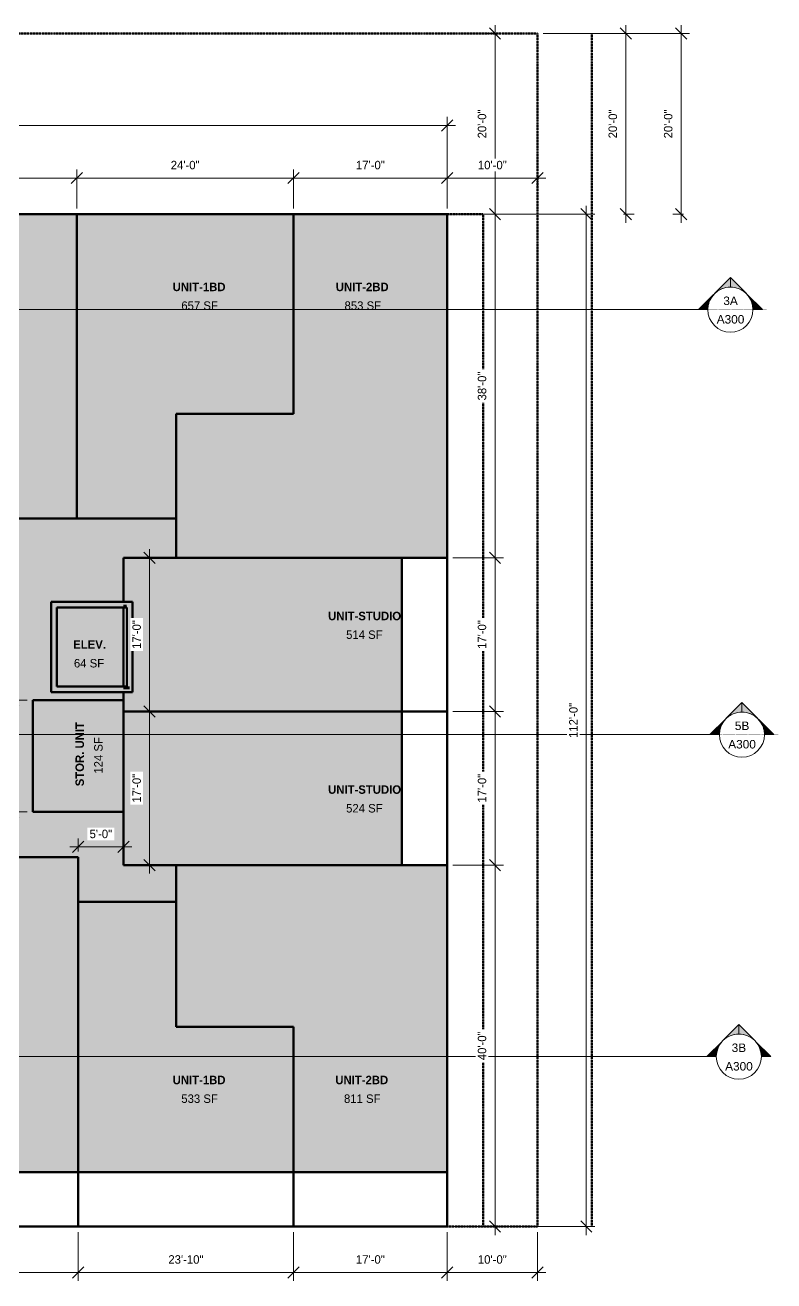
# Model space of a CAD drawing. Header units: inches. Extents: x 8547 to 10795, y 14407 to 16287.
# Drawn here: x 9800 to 10795, y 14536 to 16203 of the extents above; entities that cross this region are included whole.
import ezdxf

# ---------------------------------------------------------------- set-up
doc = ezdxf.new("R2010")
doc.units = ezdxf.units.IN
doc.header["$MEASUREMENT"] = 0
doc.linetypes.add('Double Dash 3_8_', pattern=[1, 0.375, -0.125, 0.125, -0.125, 0.125, -0.125])
for name, color, linetype, lineweight in [('A-ANNO-DIMS-1', 211, 'Continuous', 20), ('A-AREA-1', 7, 'Continuous', 140), ('A-AREA-IDEN', 2, 'Continuous', 9), ('A-AREA-PATT-1', 10, 'Continuous', 9), ('A-AREA-PATT-2', 254, 'Continuous', 9), ('A-WALL', 113, 'Continuous', 13), ('A-WALL-1', 113, 'Continuous', 50), ('C-PROP-LINE-1', 91, 'Double Dash 3_8_', 140), ('G-ANNO-SYMB', 111, 'Continuous', 9)]:
    doc.layers.add(name, color=color, linetype=linetype, lineweight=lineweight)
doc.styles.add('Arial', font='arial.ttf', dxfattribs={"height": 11.25})
doc.styles.add('Arial_1', font='arial.ttf', dxfattribs={"width": 0.25, "height": 3.75})
doc.styles.add('Century Gothic', font='ufonts.com_century-gothic.ttf', dxfattribs={"height": 11.25})
doc.styles.add('Century Gothic_B', font='GOTHICB.TTF', dxfattribs={"height": 11.25})
doc.dimstyles.new('OD__1__Tol__', dxfattribs={"dimscale": 12, "dimtxt": 11.746893, "dimasz": 1.25, "dimexe": 0.9375, "dimexo": 0.625, "dimgap": 0.9375, "dimtad": 1, "dimdec": 0, "dimzin": 3, "dimdsep": 46, "dimlunit": 4, "dimtxsty": 'Century Gothic', "dimblk1": 'OBLIQUE', "dimblk2": 'OBLIQUE', "dimsah": 1, "dimcen": 0.09, "dimdle": 0.9375, "dimazin": 0, "dimtfac": 1, "dimtdec": 4, "dimtix": 1, "dimtmove": 0, "dimatfit": 3, "dimfxl": 1, "dimtvp": 1, "dimtfill": 1, "dimfrac": 2, "dimtolj": 1, "dimtzin": 0, "dimlwd": 20, "dimlwe": 20, "dimarcsym": 2})

# ---------------------------------------------------------------- blocks, each defined once
blk = doc.blocks.new('Family - ___-627289-FLOOR PLAN - 3RD FLOOR')
at = {"layer": 'C-PROP-LINE-1'}
for p, q in [((8776.6, 14607.9), (8776.6, 16191.9)), ((8776.6, 16191.9), (10480.6, 16191.9)), ((10480.6, 16191.9), (10480.6, 14607.9)), ((10480.6, 14607.9), (8776.6, 14607.9))]:
    blk.add_line(p, q, dxfattribs=at)
blk = doc.blocks.new('Family - ___-627377-FLOOR PLAN - 3RD FLOOR')
at = {"layer": 'C-PROP-LINE-1'}
for p, q in [((8776.6, 14607.9), (8776.6, 16191.9)), ((8776.6, 16191.9), (10480.6, 16191.9)), ((10480.6, 16191.9), (10480.6, 14607.9)), ((10480.6, 14607.9), (8776.6, 14607.9))]:
    blk.add_line(p, q, dxfattribs=at)
blk = doc.blocks.new('Family - ___-940451-FLOOR PLAN - 3RD FLOOR')
at = {"layer": 'C-PROP-LINE-1'}
for p, q in [((8848.6, 14607.9), (8848.6, 15951.9)), ((8848.6, 15951.9), (10408.6, 15951.9)), ((10408.6, 15951.9), (10408.6, 14607.9)), ((10408.6, 14607.9), (8848.6, 14607.9))]:
    blk.add_line(p, q, dxfattribs=at)
blk = doc.blocks.new('Family - ___-940702-FLOOR PLAN - 3RD FLOOR')
at = {"layer": 'C-PROP-LINE-1'}
blk.add_line((10552.6, 16191.9), (10552.6, 14607.9), dxfattribs=at)
blk = doc.blocks.new('Section - Section Head - Filled-22785-FLOOR PLAN - 3RD FLOOR')
at = {"layer": 'G-ANNO-SYMB'}
h = blk.add_hatch(color=256, dxfattribs=at)
edge = h.paths.add_edge_path(flags=0)
edge.add_line((-0.427, 0.177), (-0.25, 0.354))
edge.add_line((-0.25, 0.354), (-0.25, 0.25))
edge.add_arc((-0.25, 0), 0.25, 90, 135)
h = blk.add_hatch(color=256, dxfattribs=at)
edge = h.paths.add_edge_path(flags=0)
edge.add_arc((-0.25, 0), 0.25, 45, 90)
edge.add_line((-0.25, 0.25), (-0.25, 0.354))
edge.add_line((-0.25, 0.354), (-0.073, 0.177))
h = blk.add_hatch(color=256, dxfattribs=at)
edge = h.paths.add_edge_path(flags=0)
edge.add_arc((-0.25, 0), 0.25, 137.9216, 180)
edge.add_line((-0.5, 0), (-0.604, 0))
edge.add_line((-0.604, 0), (-0.436, 0.168))
h = blk.add_hatch(color=256, dxfattribs=at)
edge = h.paths.add_edge_path(flags=0)
edge.add_line((-0.064, 0.168), (0.104, 0))
edge.add_line((0.104, 0), (0, 0))
edge.add_arc((-0.25, 0), 0.25, 0, 42.0784)
for p, q in [((-0.25, 0.354), (-0.427, 0.177)), ((-0.25, 0.25), (-0.25, 0.354)), ((-0.073, 0.177), (-0.25, 0.354)), ((-0.25, 0.354), (-0.25, 0.25)), ((-0.436, 0.168), (-0.604, 0)), ((0.104, 0), (-0.064, 0.168)), ((-0.604, 0), (-0.5, 0)), ((0, 0), (0.104, 0))]:
    blk.add_line(p, q, dxfattribs=at)
for start, end in [(360, 180), (137.9216, 180), (90, 135), (45, 90), (0, 42.0784), (180, 360)]:
    blk.add_arc((-0.25, 0), 0.25, start, end, dxfattribs=at)
blk = doc.blocks.new('_Oblique')
at = {"color": 0, "linetype": 'ByBlock', "lineweight": -2}
blk.add_line((-0.5, -0.5), (0.5, 0.5), dxfattribs=at)
blk = doc.blocks.new('DIMBLOCK43-FLOOR PLAN - 3RD FLOOR')
at = {"layer": 'A-ANNO-DIMS-1', "color": 0, "lineweight": 20, "transparency": 16777216}
for p, q in [((10488.1, 16191.9), (10682.7, 16191.9)), ((10671.4, 16203.1), (10671.4, 15940.6)), ((10674.5, 15951.9), (10660.2, 15951.9))]:
    blk.add_line(p, q, dxfattribs=at)
at = {"layer": 'Defpoints', "color": 0, "transparency": 16777216}
for p in [(10480.6, 16191.9), (10671.4, 15951.9), (10682, 15951.9)]:
    blk.add_point(p, dxfattribs=at)
at = {"layer": 'A-ANNO-DIMS-1', "color": 0, "lineweight": 20, "transparency": 16777216, "xscale": 15, "yscale": 15, "zscale": 15}
for p, rotation in [((10671.4, 16191.9), 90), ((10671.4, 15951.9), 270)]:
    blk.add_blockref('_Oblique', p, dxfattribs=dict(at, rotation=rotation))
at = {"layer": 'A-ANNO-DIMS-1', "color": 0, "transparency": 16777216, "insert": (10654.3, 16071.9), "char_height": 11.25, "attachment_point": 5, "rotation": 90, "style": 'Century Gothic', "bg_fill": 3, "box_fill_scale": 1.25, "bg_fill_color": 256, "bg_fill_true_color": 13158600, "bg_fill_transparency": 0}
blk.add_mtext('\\A1;20\'-0"', dxfattribs=at)
blk = doc.blocks.new('DIMBLOCK44-FLOOR PLAN - 3RD FLOOR')
at = {"layer": 'A-ANNO-DIMS-1', "color": 0, "lineweight": 20, "transparency": 16777216}
for p, q in [((10488.1, 16191.9), (10609.1, 16191.9)), ((10597.9, 15940.6), (10597.9, 16203.1)), ((10594.8, 15951.9), (10609.1, 15951.9))]:
    blk.add_line(p, q, dxfattribs=at)
at = {"layer": 'Defpoints', "color": 0, "transparency": 16777216}
for p in [(10480.6, 16191.9), (10597.9, 16191.9), (10587.3, 15951.9)]:
    blk.add_point(p, dxfattribs=at)
at = {"layer": 'A-ANNO-DIMS-1', "color": 0, "lineweight": 20, "transparency": 16777216, "xscale": 15, "yscale": 15, "zscale": 15}
for p, rotation in [((10597.9, 16191.9), 90), ((10597.9, 15951.9), 270)]:
    blk.add_blockref('_Oblique', p, dxfattribs=dict(at, rotation=rotation))
at = {"layer": 'A-ANNO-DIMS-1', "color": 0, "transparency": 16777216, "insert": (10580.7, 16071.9), "char_height": 11.25, "attachment_point": 5, "rotation": 90, "style": 'Century Gothic', "bg_fill": 3, "box_fill_scale": 1.25, "bg_fill_color": 256, "bg_fill_true_color": 13158600, "bg_fill_transparency": 0}
blk.add_mtext('\\A1;20\'-0"', dxfattribs=at)
blk = doc.blocks.new('DIMBLOCK49-FLOOR PLAN - 3RD FLOOR')
at = {"layer": 'A-ANNO-DIMS-1', "color": 0, "lineweight": 20, "transparency": 16777216}
for p, q in [((9628.6, 14600.4), (9628.6, 14535.7)), ((9870.6, 14600.4), (9870.6, 14535.7)), ((9617.4, 14547), (9881.9, 14547))]:
    blk.add_line(p, q, dxfattribs=at)
at = {"layer": 'Defpoints', "color": 0, "transparency": 16777216}
for p in [(9628.6, 14607.9), (9870.6, 14607.9), (9870.6, 14547)]:
    blk.add_point(p, dxfattribs=at)
at = {"layer": 'A-ANNO-DIMS-1', "color": 0, "lineweight": 20, "transparency": 16777216, "xscale": 15, "yscale": 15, "zscale": 15, "rotation": 180}
blk.add_blockref('_Oblique', (9628.6, 14547), dxfattribs=at)
at = {"layer": 'A-ANNO-DIMS-1', "color": 0, "lineweight": 20, "transparency": 16777216, "xscale": 15, "yscale": 15, "zscale": 15}
blk.add_blockref('_Oblique', (9870.6, 14547), dxfattribs=at)
at = {"layer": 'A-ANNO-DIMS-1', "color": 0, "transparency": 16777216, "insert": (9749.6, 14564.1), "char_height": 11.25, "attachment_point": 5, "style": 'Century Gothic', "bg_fill": 3, "box_fill_scale": 1.25, "bg_fill_color": 256, "bg_fill_true_color": 13158600, "bg_fill_transparency": 0}
blk.add_mtext('\\A1;20\'-2"', dxfattribs=at)
blk = doc.blocks.new('DIMBLOCK50-FLOOR PLAN - 3RD FLOOR')
at = {"layer": 'A-ANNO-DIMS-1', "color": 0, "lineweight": 20, "transparency": 16777216}
for p, q in [((9870.6, 14600.4), (9870.6, 14535.7)), ((10156.6, 14600.4), (10156.6, 14535.7)), ((9859.4, 14547), (10167.9, 14547))]:
    blk.add_line(p, q, dxfattribs=at)
at = {"layer": 'Defpoints', "color": 0, "transparency": 16777216}
for p in [(9870.6, 14607.9), (10156.6, 14607.9), (10156.6, 14547)]:
    blk.add_point(p, dxfattribs=at)
at = {"layer": 'A-ANNO-DIMS-1', "color": 0, "lineweight": 20, "transparency": 16777216, "xscale": 15, "yscale": 15, "zscale": 15, "rotation": 180}
blk.add_blockref('_Oblique', (9870.6, 14547), dxfattribs=at)
at = {"layer": 'A-ANNO-DIMS-1', "color": 0, "lineweight": 20, "transparency": 16777216, "xscale": 15, "yscale": 15, "zscale": 15}
blk.add_blockref('_Oblique', (10156.6, 14547), dxfattribs=at)
at = {"layer": 'A-ANNO-DIMS-1', "color": 0, "transparency": 16777216, "insert": (10013.6, 14564.1), "char_height": 11.25, "attachment_point": 5, "style": 'Century Gothic', "bg_fill": 3, "box_fill_scale": 1.25, "bg_fill_color": 256, "bg_fill_true_color": 13158600, "bg_fill_transparency": 0}
blk.add_mtext('\\A1;23\'-10"', dxfattribs=at)
blk = doc.blocks.new('DIMBLOCK51-FLOOR PLAN - 3RD FLOOR')
at = {"layer": 'A-ANNO-DIMS-1', "color": 0, "lineweight": 20, "transparency": 16777216}
for p, q in [((10156.6, 14600.4), (10156.6, 14535.7)), ((10360.6, 14600.4), (10360.6, 14535.7)), ((10145.4, 14547), (10371.9, 14547))]:
    blk.add_line(p, q, dxfattribs=at)
at = {"layer": 'Defpoints', "color": 0, "transparency": 16777216}
for p in [(10156.6, 14607.9), (10360.6, 14607.9), (10360.6, 14547)]:
    blk.add_point(p, dxfattribs=at)
at = {"layer": 'A-ANNO-DIMS-1', "color": 0, "lineweight": 20, "transparency": 16777216, "xscale": 15, "yscale": 15, "zscale": 15, "rotation": 180}
blk.add_blockref('_Oblique', (10156.6, 14547), dxfattribs=at)
at = {"layer": 'A-ANNO-DIMS-1', "color": 0, "lineweight": 20, "transparency": 16777216, "xscale": 15, "yscale": 15, "zscale": 15}
blk.add_blockref('_Oblique', (10360.6, 14547), dxfattribs=at)
at = {"layer": 'A-ANNO-DIMS-1', "color": 0, "transparency": 16777216, "insert": (10258.6, 14564.1), "char_height": 11.25, "attachment_point": 5, "style": 'Century Gothic', "bg_fill": 3, "box_fill_scale": 1.25, "bg_fill_color": 256, "bg_fill_true_color": 13158600, "bg_fill_transparency": 0}
blk.add_mtext('\\A1;17\'-0"', dxfattribs=at)
blk = doc.blocks.new('DIMBLOCK52-FLOOR PLAN - 3RD FLOOR')
at = {"layer": 'A-ANNO-DIMS-1', "color": 0, "lineweight": 20, "transparency": 16777216}
for p, q in [((10360.6, 14600.4), (10360.6, 14535.7)), ((10480.6, 14600.4), (10480.6, 14535.7)), ((10349.4, 14547), (10491.9, 14547))]:
    blk.add_line(p, q, dxfattribs=at)
at = {"layer": 'Defpoints', "color": 0, "transparency": 16777216}
for p in [(10360.6, 14607.9), (10480.6, 14607.9), (10480.6, 14547)]:
    blk.add_point(p, dxfattribs=at)
at = {"layer": 'A-ANNO-DIMS-1', "color": 0, "lineweight": 20, "transparency": 16777216, "xscale": 15, "yscale": 15, "zscale": 15, "rotation": 180}
blk.add_blockref('_Oblique', (10360.6, 14547), dxfattribs=at)
at = {"layer": 'A-ANNO-DIMS-1', "color": 0, "lineweight": 20, "transparency": 16777216, "xscale": 15, "yscale": 15, "zscale": 15}
blk.add_blockref('_Oblique', (10480.6, 14547), dxfattribs=at)
at = {"layer": 'A-ANNO-DIMS-1', "color": 0, "transparency": 16777216, "insert": (10420.6, 14564.1), "char_height": 11.25, "attachment_point": 5, "style": 'Century Gothic', "bg_fill": 3, "box_fill_scale": 1.25, "bg_fill_color": 256, "bg_fill_true_color": 13158600, "bg_fill_transparency": 0}
blk.add_mtext('\\A1;10\'-0"', dxfattribs=at)
blk = doc.blocks.new('DIMBLOCK58-FLOOR PLAN - 3RD FLOOR')
at = {"layer": 'A-ANNO-DIMS-1', "color": 0, "lineweight": 20, "transparency": 16777216}
for p, q in [((10427.3, 16191.9), (10412.9, 16191.9)), ((10424.2, 16203.1), (10424.2, 15940.6)), ((10368.1, 15951.9), (10435.4, 15951.9))]:
    blk.add_line(p, q, dxfattribs=at)
at = {"layer": 'Defpoints', "color": 0, "transparency": 16777216}
for p in [(10434.8, 16191.9), (10360.6, 15951.9), (10424.2, 15951.9)]:
    blk.add_point(p, dxfattribs=at)
at = {"layer": 'A-ANNO-DIMS-1', "color": 0, "lineweight": 20, "transparency": 16777216, "xscale": 15, "yscale": 15, "zscale": 15}
for p, rotation in [((10424.2, 16191.9), 90), ((10424.2, 15951.9), 270)]:
    blk.add_blockref('_Oblique', p, dxfattribs=dict(at, rotation=rotation))
at = {"layer": 'A-ANNO-DIMS-1', "color": 0, "transparency": 16777216, "insert": (10407, 16071.9), "char_height": 11.25, "attachment_point": 5, "rotation": 90, "style": 'Century Gothic', "bg_fill": 3, "box_fill_scale": 1.25, "bg_fill_color": 256, "bg_fill_true_color": 13158600, "bg_fill_transparency": 0}
blk.add_mtext('\\A1;20\'-0"', dxfattribs=at)
blk = doc.blocks.new('DIMBLOCK59-FLOOR PLAN - 3RD FLOOR')
at = {"layer": 'A-ANNO-DIMS-1', "color": 0, "lineweight": 20, "transparency": 16777216}
for p, q in [((10424.2, 15963.1), (10424.2, 15484.6)), ((10368.1, 15951.9), (10435.4, 15951.9)), ((10368.1, 15495.9), (10435.4, 15495.9))]:
    blk.add_line(p, q, dxfattribs=at)
at = {"layer": 'Defpoints', "color": 0, "transparency": 16777216}
for p in [(10360.6, 15951.9), (10360.6, 15495.9), (10424.2, 15495.9)]:
    blk.add_point(p, dxfattribs=at)
at = {"layer": 'A-ANNO-DIMS-1', "color": 0, "lineweight": 20, "transparency": 16777216, "xscale": 15, "yscale": 15, "zscale": 15}
for p, rotation in [((10424.2, 15951.9), 90), ((10424.2, 15495.9), 270)]:
    blk.add_blockref('_Oblique', p, dxfattribs=dict(at, rotation=rotation))
at = {"layer": 'A-ANNO-DIMS-1', "color": 0, "transparency": 16777216, "insert": (10407, 15723.9), "char_height": 11.25, "attachment_point": 5, "rotation": 90, "style": 'Century Gothic', "bg_fill": 3, "box_fill_scale": 1.25, "bg_fill_color": 256, "bg_fill_true_color": 13158600, "bg_fill_transparency": 0}
blk.add_mtext('\\A1;38\'-0"', dxfattribs=at)
blk = doc.blocks.new('DIMBLOCK60-FLOOR PLAN - 3RD FLOOR')
at = {"layer": 'A-ANNO-DIMS-1', "color": 0, "lineweight": 20, "transparency": 16777216}
for p, q in [((10424.2, 15507.1), (10424.2, 15280.6)), ((10368.1, 15495.9), (10435.4, 15495.9)), ((10368.1, 15291.9), (10435.4, 15291.9))]:
    blk.add_line(p, q, dxfattribs=at)
at = {"layer": 'Defpoints', "color": 0, "transparency": 16777216}
for p in [(10360.6, 15495.9), (10360.6, 15291.9), (10424.2, 15291.9)]:
    blk.add_point(p, dxfattribs=at)
at = {"layer": 'A-ANNO-DIMS-1', "color": 0, "lineweight": 20, "transparency": 16777216, "xscale": 15, "yscale": 15, "zscale": 15}
for p, rotation in [((10424.2, 15495.9), 90), ((10424.2, 15291.9), 270)]:
    blk.add_blockref('_Oblique', p, dxfattribs=dict(at, rotation=rotation))
at = {"layer": 'A-ANNO-DIMS-1', "color": 0, "transparency": 16777216, "insert": (10407, 15393.9), "char_height": 11.25, "attachment_point": 5, "rotation": 90, "style": 'Century Gothic', "bg_fill": 3, "box_fill_scale": 1.25, "bg_fill_color": 256, "bg_fill_true_color": 13158600, "bg_fill_transparency": 0}
blk.add_mtext('\\A1;17\'-0"', dxfattribs=at)
blk = doc.blocks.new('DIMBLOCK61-FLOOR PLAN - 3RD FLOOR')
at = {"layer": 'A-ANNO-DIMS-1', "color": 0, "lineweight": 20, "transparency": 16777216}
for p, q in [((10368.1, 15291.9), (10435.4, 15291.9)), ((10424.2, 15303.1), (10424.2, 15076.6)), ((10368.1, 15087.9), (10435.4, 15087.9))]:
    blk.add_line(p, q, dxfattribs=at)
at = {"layer": 'Defpoints', "color": 0, "transparency": 16777216}
for p in [(10360.6, 15291.9), (10360.6, 15087.9), (10424.2, 15087.9)]:
    blk.add_point(p, dxfattribs=at)
at = {"layer": 'A-ANNO-DIMS-1', "color": 0, "lineweight": 20, "transparency": 16777216, "xscale": 15, "yscale": 15, "zscale": 15}
for p, rotation in [((10424.2, 15291.9), 90), ((10424.2, 15087.9), 270)]:
    blk.add_blockref('_Oblique', p, dxfattribs=dict(at, rotation=rotation))
at = {"layer": 'A-ANNO-DIMS-1', "color": 0, "transparency": 16777216, "insert": (10407, 15189.9), "char_height": 11.25, "attachment_point": 5, "rotation": 90, "style": 'Century Gothic', "bg_fill": 3, "box_fill_scale": 1.25, "bg_fill_color": 256, "bg_fill_true_color": 13158600, "bg_fill_transparency": 0}
blk.add_mtext('\\A1;17\'-0"', dxfattribs=at)
blk = doc.blocks.new('DIMBLOCK62-FLOOR PLAN - 3RD FLOOR')
at = {"layer": 'A-ANNO-DIMS-1', "color": 0, "lineweight": 20, "transparency": 16777216}
for p, q in [((10424.2, 15099.1), (10424.2, 14596.6)), ((10368.1, 15087.9), (10435.4, 15087.9)), ((10427.3, 14607.9), (10412.9, 14607.9))]:
    blk.add_line(p, q, dxfattribs=at)
at = {"layer": 'Defpoints', "color": 0, "transparency": 16777216}
for p in [(10360.6, 15087.9), (10424.2, 14607.9), (10434.8, 14607.9)]:
    blk.add_point(p, dxfattribs=at)
at = {"layer": 'A-ANNO-DIMS-1', "color": 0, "lineweight": 20, "transparency": 16777216, "xscale": 15, "yscale": 15, "zscale": 15}
for p, rotation in [((10424.2, 15087.9), 90), ((10424.2, 14607.9), 270)]:
    blk.add_blockref('_Oblique', p, dxfattribs=dict(at, rotation=rotation))
at = {"layer": 'A-ANNO-DIMS-1', "color": 0, "transparency": 16777216, "insert": (10407, 14847.9), "char_height": 11.25, "attachment_point": 5, "rotation": 90, "style": 'Century Gothic', "bg_fill": 3, "box_fill_scale": 1.25, "bg_fill_color": 256, "bg_fill_true_color": 13158600, "bg_fill_transparency": 0}
blk.add_mtext('\\A1;40\'-0"', dxfattribs=at)
blk = doc.blocks.new('DIMBLOCK64-FLOOR PLAN - 3RD FLOOR')
at = {"layer": 'A-ANNO-DIMS-1', "color": 0, "lineweight": 20, "transparency": 16777216}
for p, q in [((9802.9, 15306.9), (9772.9, 15306.9)), ((9784.1, 15147.2), (9784.1, 15318.1)), ((9802.9, 15158.5), (9772.9, 15158.5))]:
    blk.add_line(p, q, dxfattribs=at)
at = {"layer": 'Defpoints', "color": 0, "transparency": 16777216}
for p in [(9784.1, 15306.9), (9810.4, 15306.9), (9810.4, 15158.5)]:
    blk.add_point(p, dxfattribs=at)
at = {"layer": 'A-ANNO-DIMS-1', "color": 0, "lineweight": 20, "transparency": 16777216, "xscale": 15, "yscale": 15, "zscale": 15}
for p, rotation in [((9784.1, 15306.9), 90), ((9784.1, 15158.5), 270)]:
    blk.add_blockref('_Oblique', p, dxfattribs=dict(at, rotation=rotation))
at = {"layer": 'A-ANNO-DIMS-1', "color": 0, "transparency": 16777216, "insert": (9767.1, 15232.7), "char_height": 11.25, "attachment_point": 5, "rotation": 90, "style": 'Century Gothic', "bg_fill": 3, "box_fill_scale": 1.25, "bg_fill_color": 256, "bg_fill_true_color": 13158600, "bg_fill_transparency": 0}
blk.add_mtext('\\A1;12\'-4"', dxfattribs=at)
blk = doc.blocks.new('DIMBLOCK65-FLOOR PLAN - 3RD FLOOR')
at = {"layer": 'A-ANNO-DIMS-1', "color": 0, "lineweight": 20, "transparency": 16777216}
for p, q in [((9962.3, 15291.9), (9976.6, 15291.9)), ((9965.4, 15076.6), (9965.4, 15303.1)), ((9962.3, 15087.9), (9976.6, 15087.9))]:
    blk.add_line(p, q, dxfattribs=at)
at = {"layer": 'Defpoints', "color": 0, "transparency": 16777216}
for p in [(9954.8, 15291.9), (9965.4, 15291.9), (9954.8, 15087.9)]:
    blk.add_point(p, dxfattribs=at)
at = {"layer": 'A-ANNO-DIMS-1', "color": 0, "lineweight": 20, "transparency": 16777216, "xscale": 15, "yscale": 15, "zscale": 15}
for p, rotation in [((9965.4, 15291.9), 90), ((9965.4, 15087.9), 270)]:
    blk.add_blockref('_Oblique', p, dxfattribs=dict(at, rotation=rotation))
at = {"layer": 'A-ANNO-DIMS-1', "color": 0, "transparency": 16777216, "insert": (9948.2, 15189.9), "char_height": 11.25, "attachment_point": 5, "rotation": 90, "style": 'Century Gothic', "bg_fill": 3, "box_fill_scale": 1.25, "bg_fill_color": 256, "bg_fill_true_color": 13158600, "bg_fill_transparency": 0}
blk.add_mtext('\\A1;17\'-0"', dxfattribs=at)
blk = doc.blocks.new('DIMBLOCK66-FLOOR PLAN - 3RD FLOOR')
at = {"layer": 'A-ANNO-DIMS-1', "color": 0, "lineweight": 20, "transparency": 16777216}
for p, q in [((9965.4, 15280.6), (9965.4, 15507.1)), ((9962.3, 15495.9), (9976.6, 15495.9)), ((9962.3, 15291.9), (9976.6, 15291.9))]:
    blk.add_line(p, q, dxfattribs=at)
at = {"layer": 'Defpoints', "color": 0, "transparency": 16777216}
for p in [(9954.8, 15495.9), (9965.4, 15495.9), (9954.8, 15291.9)]:
    blk.add_point(p, dxfattribs=at)
at = {"layer": 'A-ANNO-DIMS-1', "color": 0, "lineweight": 20, "transparency": 16777216, "xscale": 15, "yscale": 15, "zscale": 15}
for p, rotation in [((9965.4, 15495.9), 90), ((9965.4, 15291.9), 270)]:
    blk.add_blockref('_Oblique', p, dxfattribs=dict(at, rotation=rotation))
at = {"layer": 'A-ANNO-DIMS-1', "color": 0, "transparency": 16777216, "insert": (9948.2, 15393.9), "char_height": 11.25, "attachment_point": 5, "rotation": 90, "style": 'Century Gothic', "bg_fill": 3, "box_fill_scale": 1.25, "bg_fill_color": 256, "bg_fill_true_color": 13158600, "bg_fill_transparency": 0}
blk.add_mtext('\\A1;17\'-0"', dxfattribs=at)
blk = doc.blocks.new('DIMBLOCK70-FLOOR PLAN - 3RD FLOOR')
at = {"layer": 'A-ANNO-DIMS-1', "color": 0, "lineweight": 20, "transparency": 16777216}
for p, q in [((9388.6, 15959.4), (9388.6, 16011.3)), ((9868.6, 15959.4), (9868.6, 16011.3)), ((9377.4, 16000.1), (9879.9, 16000.1))]:
    blk.add_line(p, q, dxfattribs=at)
at = {"layer": 'Defpoints', "color": 0, "transparency": 16777216}
for p in [(9868.6, 16000.1), (9388.6, 15951.9), (9868.6, 15951.9)]:
    blk.add_point(p, dxfattribs=at)
at = {"layer": 'A-ANNO-DIMS-1', "color": 0, "lineweight": 20, "transparency": 16777216, "xscale": 15, "yscale": 15, "zscale": 15, "rotation": 180}
blk.add_blockref('_Oblique', (9388.6, 16000.1), dxfattribs=at)
at = {"layer": 'A-ANNO-DIMS-1', "color": 0, "lineweight": 20, "transparency": 16777216, "xscale": 15, "yscale": 15, "zscale": 15}
blk.add_blockref('_Oblique', (9868.6, 16000.1), dxfattribs=at)
at = {"layer": 'A-ANNO-DIMS-1', "color": 0, "transparency": 16777216, "insert": (9628.6, 16017.2), "char_height": 11.25, "attachment_point": 5, "style": 'Century Gothic', "bg_fill": 3, "box_fill_scale": 1.25, "bg_fill_color": 256, "bg_fill_true_color": 13158600, "bg_fill_transparency": 0}
blk.add_mtext('\\A1;40\'-0"', dxfattribs=at)
blk = doc.blocks.new('DIMBLOCK71-FLOOR PLAN - 3RD FLOOR')
at = {"layer": 'A-ANNO-DIMS-1', "color": 0, "lineweight": 20, "transparency": 16777216}
for p, q in [((9868.6, 15959.4), (9868.6, 16011.3)), ((10156.6, 15959.4), (10156.6, 16011.3)), ((9857.4, 16000.1), (10167.9, 16000.1))]:
    blk.add_line(p, q, dxfattribs=at)
at = {"layer": 'Defpoints', "color": 0, "transparency": 16777216}
for p in [(10156.6, 16000.1), (9868.6, 15951.9), (10156.6, 15951.9)]:
    blk.add_point(p, dxfattribs=at)
at = {"layer": 'A-ANNO-DIMS-1', "color": 0, "lineweight": 20, "transparency": 16777216, "xscale": 15, "yscale": 15, "zscale": 15, "rotation": 180}
blk.add_blockref('_Oblique', (9868.6, 16000.1), dxfattribs=at)
at = {"layer": 'A-ANNO-DIMS-1', "color": 0, "lineweight": 20, "transparency": 16777216, "xscale": 15, "yscale": 15, "zscale": 15}
blk.add_blockref('_Oblique', (10156.6, 16000.1), dxfattribs=at)
at = {"layer": 'A-ANNO-DIMS-1', "color": 0, "transparency": 16777216, "insert": (10012.6, 16017.2), "char_height": 11.25, "attachment_point": 5, "style": 'Century Gothic', "bg_fill": 3, "box_fill_scale": 1.25, "bg_fill_color": 256, "bg_fill_true_color": 13158600, "bg_fill_transparency": 0}
blk.add_mtext('\\A1;24\'-0"', dxfattribs=at)
blk = doc.blocks.new('DIMBLOCK72-FLOOR PLAN - 3RD FLOOR')
at = {"layer": 'A-ANNO-DIMS-1', "color": 0, "lineweight": 20, "transparency": 16777216}
for p, q in [((10156.6, 15959.4), (10156.6, 16011.3)), ((10360.6, 15959.4), (10360.6, 16011.3)), ((10145.4, 16000.1), (10371.9, 16000.1))]:
    blk.add_line(p, q, dxfattribs=at)
at = {"layer": 'Defpoints', "color": 0, "transparency": 16777216}
for p in [(10360.6, 16000.1), (10156.6, 15951.9), (10360.6, 15951.9)]:
    blk.add_point(p, dxfattribs=at)
at = {"layer": 'A-ANNO-DIMS-1', "color": 0, "lineweight": 20, "transparency": 16777216, "xscale": 15, "yscale": 15, "zscale": 15, "rotation": 180}
blk.add_blockref('_Oblique', (10156.6, 16000.1), dxfattribs=at)
at = {"layer": 'A-ANNO-DIMS-1', "color": 0, "lineweight": 20, "transparency": 16777216, "xscale": 15, "yscale": 15, "zscale": 15}
blk.add_blockref('_Oblique', (10360.6, 16000.1), dxfattribs=at)
at = {"layer": 'A-ANNO-DIMS-1', "color": 0, "transparency": 16777216, "insert": (10258.6, 16017.2), "char_height": 11.25, "attachment_point": 5, "style": 'Century Gothic', "bg_fill": 3, "box_fill_scale": 1.25, "bg_fill_color": 256, "bg_fill_true_color": 13158600, "bg_fill_transparency": 0}
blk.add_mtext('\\A1;17\'-0"', dxfattribs=at)
blk = doc.blocks.new('DIMBLOCK73-FLOOR PLAN - 3RD FLOOR')
at = {"layer": 'A-ANNO-DIMS-1', "color": 0, "lineweight": 20, "transparency": 16777216}
for p, q in [((10360.6, 15959.4), (10360.6, 16011.3)), ((10349.4, 16000.1), (10491.9, 16000.1)), ((10480.6, 16003.2), (10480.6, 15988.8))]:
    blk.add_line(p, q, dxfattribs=at)
at = {"layer": 'Defpoints', "color": 0, "transparency": 16777216}
for p in [(10480.6, 16010.7), (10480.6, 16000.1), (10360.6, 15951.9)]:
    blk.add_point(p, dxfattribs=at)
at = {"layer": 'A-ANNO-DIMS-1', "color": 0, "lineweight": 20, "transparency": 16777216, "xscale": 15, "yscale": 15, "zscale": 15, "rotation": 180}
blk.add_blockref('_Oblique', (10360.6, 16000.1), dxfattribs=at)
at = {"layer": 'A-ANNO-DIMS-1', "color": 0, "lineweight": 20, "transparency": 16777216, "xscale": 15, "yscale": 15, "zscale": 15}
blk.add_blockref('_Oblique', (10480.6, 16000.1), dxfattribs=at)
at = {"layer": 'A-ANNO-DIMS-1', "color": 0, "transparency": 16777216, "insert": (10420.6, 16017.2), "char_height": 11.25, "attachment_point": 5, "style": 'Century Gothic', "bg_fill": 3, "box_fill_scale": 1.25, "bg_fill_color": 256, "bg_fill_true_color": 13158600, "bg_fill_transparency": 0}
blk.add_mtext('\\A1;10\'-0"', dxfattribs=at)
blk = doc.blocks.new('DIMBLOCK74-FLOOR PLAN - 3RD FLOOR')
at = {"layer": 'A-ANNO-DIMS-1', "color": 0, "lineweight": 20, "transparency": 16777216}
for p, q in [((8896.6, 15959.4), (8896.6, 16081.3)), ((10360.6, 15959.4), (10360.6, 16081.3)), ((8885.4, 16070), (10371.9, 16070))]:
    blk.add_line(p, q, dxfattribs=at)
at = {"layer": 'Defpoints', "color": 0, "transparency": 16777216}
for p in [(10360.6, 16070), (8896.6, 15951.9), (10360.6, 15951.9)]:
    blk.add_point(p, dxfattribs=at)
at = {"layer": 'A-ANNO-DIMS-1', "color": 0, "lineweight": 20, "transparency": 16777216, "xscale": 15, "yscale": 15, "zscale": 15, "rotation": 180}
blk.add_blockref('_Oblique', (8896.6, 16070), dxfattribs=at)
at = {"layer": 'A-ANNO-DIMS-1', "color": 0, "lineweight": 20, "transparency": 16777216, "xscale": 15, "yscale": 15, "zscale": 15}
blk.add_blockref('_Oblique', (10360.6, 16070), dxfattribs=at)
at = {"layer": 'A-ANNO-DIMS-1', "color": 0, "transparency": 16777216, "insert": (9628.6, 16087.2), "char_height": 11.25, "attachment_point": 5, "style": 'Century Gothic', "bg_fill": 3, "box_fill_scale": 1.25, "bg_fill_color": 256, "bg_fill_true_color": 13158600, "bg_fill_transparency": 0}
blk.add_mtext('\\A1;122\'-0"', dxfattribs=at)
blk = doc.blocks.new('DIMBLOCK75-FLOOR PLAN - 3RD FLOOR')
at = {"layer": 'A-ANNO-DIMS-1', "color": 0, "lineweight": 20, "transparency": 16777216}
for p, q in [((10545.5, 14596.6), (10545.5, 15963.1)), ((10368.1, 15951.9), (10556.8, 15951.9)), ((10368.1, 14607.9), (10556.8, 14607.9))]:
    blk.add_line(p, q, dxfattribs=at)
at = {"layer": 'Defpoints', "color": 0, "transparency": 16777216}
for p in [(10360.6, 15951.9), (10545.5, 15951.9), (10360.6, 14607.9)]:
    blk.add_point(p, dxfattribs=at)
at = {"layer": 'A-ANNO-DIMS-1', "color": 0, "lineweight": 20, "transparency": 16777216, "xscale": 15, "yscale": 15, "zscale": 15}
for p, rotation in [((10545.5, 15951.9), 90), ((10545.5, 14607.9), 270)]:
    blk.add_blockref('_Oblique', p, dxfattribs=dict(at, rotation=rotation))
at = {"layer": 'A-ANNO-DIMS-1', "color": 0, "transparency": 16777216, "insert": (10528.4, 15279.9), "char_height": 11.25, "attachment_point": 5, "rotation": 90, "style": 'Century Gothic', "bg_fill": 3, "box_fill_scale": 1.25, "bg_fill_color": 256, "bg_fill_true_color": 13158600, "bg_fill_transparency": 0}
blk.add_mtext('\\A1;112\'-0"', dxfattribs=at)
blk = doc.blocks.new('DIMBLOCK80-FLOOR PLAN - 3RD FLOOR')
at = {"layer": 'A-ANNO-DIMS-1', "color": 0, "lineweight": 20, "transparency": 16777216}
for p, q in [((9870.6, 15106), (9870.6, 15123.1)), ((9859.4, 15111.9), (9941.9, 15111.9)), ((9930.6, 15115), (9930.6, 15100.6))]:
    blk.add_line(p, q, dxfattribs=at)
at = {"layer": 'Defpoints', "color": 0, "transparency": 16777216}
for p in [(9930.6, 15122.5), (9930.6, 15111.9), (9870.6, 15098.5)]:
    blk.add_point(p, dxfattribs=at)
at = {"layer": 'A-ANNO-DIMS-1', "color": 0, "lineweight": 20, "transparency": 16777216, "xscale": 15, "yscale": 15, "zscale": 15, "rotation": 180}
blk.add_blockref('_Oblique', (9870.6, 15111.9), dxfattribs=at)
at = {"layer": 'A-ANNO-DIMS-1', "color": 0, "lineweight": 20, "transparency": 16777216, "xscale": 15, "yscale": 15, "zscale": 15}
blk.add_blockref('_Oblique', (9930.6, 15111.9), dxfattribs=at)
at = {"layer": 'A-ANNO-DIMS-1', "color": 0, "transparency": 16777216, "insert": (9900.6, 15129.1), "char_height": 11.25, "attachment_point": 5, "style": 'Century Gothic', "bg_fill": 3, "box_fill_scale": 1.25, "bg_fill_color": 256, "bg_fill_true_color": 13158600, "bg_fill_transparency": 0}
blk.add_mtext('\\A1;5\'-0"', dxfattribs=at)

msp = doc.modelspace()

# ---------------------------------------------------------------- hatches: boundary and pattern name
at = {"layer": 'A-AREA-PATT-1'}
for points in [[(9842.2, 15547.9), (9868.6, 15547.9), (9868.6, 15951.9), (9628.6, 15951.9), (9628.6, 15547.9), (9838.4, 15547.9)], [(9942.6, 15547.9), (10000.6, 15547.9), (10000.6, 15686.9), (10156.6, 15686.9), (10156.6, 15951.9), (9868.6, 15951.9), (9868.6, 15547.9), (9938.8, 15547.9)], [(10300.6, 15291.9), (10300.6, 15495.9), (9930.6, 15495.9), (9930.6, 15433.5), (9938.8, 15433.5), (9938.8, 15321.2), (9930.6, 15321.2), (9930.6, 15291.9), (10165.9, 15291.9)], [(9898.4, 15321.2), (9930.6, 15321.2), (9930.6, 15433.5), (9838.4, 15433.5), (9838.4, 15321.2), (9888.6, 15321.2)], [(9870.6, 15158.5), (9930.6, 15158.5), (9930.6, 15306.9), (9810.4, 15306.9), (9810.4, 15158.5), (9842.2, 15158.5)], [(9942.6, 15087.9), (10300.6, 15087.9), (10300.6, 15291.9), (9930.6, 15291.9), (9930.6, 15087.9), (9938.8, 15087.9)], [(9630.9, 14679.9), (9870.6, 14679.9), (9870.6, 15098.5), (9628.6, 15098.5), (9628.6, 14679.9)], [(9870.6, 14679.9), (10156.6, 14679.9), (10156.6, 14872.9), (10000.6, 14872.9), (10000.6, 15038.9), (9870.6, 15038.9), (9870.6, 14864.1)]]:
    msp.add_hatch(color=256, dxfattribs=at).paths.add_polyline_path(points, flags=0)
at = {"layer": 'A-AREA-PATT-2'}
for points in [[(10000.6, 15495.9), (10360.6, 15495.9), (10360.6, 15951.9), (10156.6, 15951.9), (10156.6, 15686.9), (10000.6, 15686.9), (10000.6, 15547.9)], [(9942.6, 15038.9), (10000.6, 15038.9), (10000.6, 15087.9), (9930.6, 15087.9), (9930.6, 15158.5), (9810.4, 15158.5), (9810.4, 15306.9), (9930.6, 15306.9), (9930.6, 15321.2), (9838.4, 15321.2), (9838.4, 15433.5), (9930.6, 15433.5), (9930.6, 15495.9), (10000.6, 15495.9), (10000.6, 15547.9), (9256.6, 15547.9), (9256.6, 15495.9), (9326.6, 15495.9), (9326.6, 15469.5), (9728.6, 15469.5), (9728.6, 15158.5), (9326.6, 15158.5), (9326.6, 15087.9), (9256.6, 15087.9), (9256.6, 15038.9), (9386.6, 15038.9), (9386.6, 15098.5), (9870.6, 15098.5), (9870.6, 15038.9), (9938.8, 15038.9)], [(10360.6, 14679.9), (10360.6, 15087.9), (10000.6, 15087.9), (10000.6, 14872.9), (10156.6, 14872.9), (10156.6, 14679.9), (10300.6, 14679.9)]]:
    msp.add_hatch(color=256, dxfattribs=at).paths.add_polyline_path(points, flags=0)
at = {"layer": 'A-WALL'}
for points in [[(9935, 15429.7), (9935, 15433.5), (9930.6, 15433.5), (9930.6, 15429.7)], [(9938.8, 15325), (9938.8, 15433.5), (9935, 15433.5), (9935, 15325)], [(9930.6, 15321.2), (9938.8, 15321.2), (9938.8, 15325), (9930.6, 15325), (9930.6, 15321.8)]]:
    msp.add_hatch(color=256, dxfattribs=at).paths.add_polyline_path(points, flags=0)

# ---------------------------------------------------------------- linework, layer by layer
at = {"layer": 'A-AREA-1'}
for p, q in [((8896.6, 15951.9), (10360.6, 15951.9)), ((9868.6, 15547.9), (9868.6, 15951.9)), ((10156.6, 15686.9), (10156.6, 15951.9)), ((10360.6, 14607.9), (10360.6, 15951.9)), ((10156.6, 15686.9), (10000.6, 15686.9)), ((10000.6, 15686.9), (10000.6, 15495.9)), ((9256.6, 15547.9), (10000.6, 15547.9)), ((9930.6, 15495.9), (9930.6, 15437.4)), ((10360.6, 15495.9), (9930.6, 15495.9)), ((10300.6, 15495.9), (10300.6, 15087.9)), ((9930.6, 15429.7), (9930.6, 15325)), ((9810.4, 15306.9), (9810.4, 15158.5)), ((9810.4, 15306.9), (9930.6, 15306.9)), ((9930.6, 15317.4), (9930.6, 15087.9)), ((9930.6, 15291.9), (10360.6, 15291.9)), ((9810.4, 15158.5), (9930.6, 15158.5)), ((9386.6, 15098.5), (9870.6, 15098.5)), ((9870.6, 15098.5), (9870.6, 14607.9)), ((10360.6, 15087.9), (9930.6, 15087.9)), ((10000.6, 14872.9), (10000.6, 15087.9)), ((9870.6, 15038.9), (10000.6, 15038.9)), ((10156.6, 14872.9), (10000.6, 14872.9)), ((10156.6, 14872.9), (10156.6, 14607.9)), ((8896.6, 14679.9), (10360.6, 14679.9)), ((8896.6, 14607.9), (10360.6, 14607.9))]:
    msp.add_line(p, q, dxfattribs=at)
at = {"layer": 'A-WALL-1'}
for p, q in [((9942.6, 15437.4), (9834.6, 15437.4)), ((9834.6, 15437.4), (9834.6, 15317.4)), ((9842.2, 15429.7), (9935, 15429.7)), ((9842.2, 15325), (9842.2, 15429.7)), ((9935, 15429.7), (9935, 15325)), ((9942.6, 15317.4), (9942.6, 15437.4)), ((9935, 15325), (9842.2, 15325)), ((9834.6, 15317.4), (9942.6, 15317.4))]:
    msp.add_line(p, q, dxfattribs=at)
at = {"layer": 'G-ANNO-SYMB'}
for p, q in [((8619.4, 15825.3), (10706.9, 15825.3)), ((8634.7, 15261), (10722.2, 15261)), ((8630.5, 14833.5), (10718.1, 14833.5))]:
    msp.add_line(p, q, dxfattribs=at)

# ---------------------------------------------------------------- block references
at = {"layer": 'C-PROP-LINE-1'}
for name in ['Family - ___-627289-FLOOR PLAN - 3RD FLOOR', 'Family - ___-627377-FLOOR PLAN - 3RD FLOOR', 'Family - ___-940702-FLOOR PLAN - 3RD FLOOR', 'Family - ___-940451-FLOOR PLAN - 3RD FLOOR']:
    msp.add_blockref(name, (0, 0), dxfattribs=at)
at = {"layer": 'G-ANNO-SYMB', "extrusion": (0, 0, -1), "xscale": 120, "yscale": 120, "zscale": 120}
for p in [(-10706.9, 15825.3), (-10722.2, 15261), (-10718.1, 14833.5)]:
    msp.add_blockref('Section - Section Head - Filled-22785-FLOOR PLAN - 3RD FLOOR', p, dxfattribs=at)

# ---------------------------------------------------------------- texts
at = {"layer": 'A-AREA-IDEN', "char_height": 11.25, "attachment_point": 1}
for s, insert, width, style in [('UNIT-1BD', (9996, 15861.1), 84.082, 'Century Gothic_B'), ('UNIT-2BD', (10212.7, 15861.1), 84.082, 'Century Gothic_B'), ('657 SF', (10007.5, 15836.3), 56.055, 'Century Gothic'), ('853 SF', (10224.3, 15836.3), 56.055, 'Century Gothic'), ('UNIT-STUDIO', (10202.5, 15424.2), 114.004, 'Century Gothic_B'), ('514 SF', (10226.4, 15399.4), 56.055, 'Century Gothic'), ('ELEV.', (9863.9, 15386.3), 47.722, 'Century Gothic_B'), ('64 SF', (9864.8, 15361.5), 45.45, 'Century Gothic'), ('UNIT-STUDIO', (10202.5, 15193.7), 114.004, 'Century Gothic_B'), ('524 SF', (10226.4, 15168.9), 56.055, 'Century Gothic'), ('UNIT-1BD', (9996, 14808.1), 84.082, 'Century Gothic_B'), ('UNIT-2BD', (10212.1, 14808.1), 84.082, 'Century Gothic_B'), ('533 SF', (10007.5, 14783.3), 56.055, 'Century Gothic'), ('811 SF', (10223.6, 14783.3), 56.055, 'Century Gothic')]:
    msp.add_mtext(s, dxfattribs=dict(at, insert=insert, width=width, style=style))
at = {"layer": 'A-AREA-IDEN', "char_height": 11.25, "attachment_point": 1, "rotation": 90}
for s, insert, width, style in [('STOR. UNIT', (9866.9, 15192.5), 96.581, 'Century Gothic_B'), ('124 SF', (9891.7, 15209.2), 56.055, 'Century Gothic')]:
    msp.add_mtext(s, dxfattribs=dict(at, insert=insert, width=width, style=style))
at = {"layer": 'G-ANNO-SYMB', "attachment_point": 1}
for s, insert, char_height, width, style in [('3A', (10727.5, 15842.7), 11.25, 23.482, 'Arial'), ('______________________________________________________________________________________', (10707, 15829.8), 3.75, 73.288, 'Arial_1'), ('A300', (10718.7, 15818.1), 11.25, 44.692, 'Arial'), ('5B', (10742.8, 15278.4), 11.25, 23.482, 'Arial'), ('______________________________________________________________________________________', (10722.3, 15265.6), 3.75, 73.288, 'Arial_1'), ('A300', (10734, 15253.9), 11.25, 44.692, 'Arial'), ('3B', (10738.6, 14850.9), 11.25, 23.482, 'Arial'), ('______________________________________________________________________________________', (10718.1, 14838.1), 3.75, 73.288, 'Arial_1'), ('A300', (10729.9, 14826.3), 11.25, 44.692, 'Arial')]:
    msp.add_mtext(s, dxfattribs=dict(at, insert=insert, char_height=char_height, width=width, style=style))

# ---------------------------------------------------------------- next in the draw order: dimensions: what is measured, and where the dimension line sits
at = {"layer": 'A-ANNO-DIMS-1'}
for base, p1, p2, override, picture, middle in [((10424.2, 15951.9), (10434.8, 16191.9), (10360.6, 15951.9), {"dimpost": '<>', "dimfxl": 251.204025}, 'DIMBLOCK58-FLOOR PLAN - 3RD FLOOR', (10407, 16071.9)), ((10671.4, 15951.9), (10480.6, 16191.9), (10682, 15951.9), {"dimpost": '<>', "dimfxl": 313.322494}, 'DIMBLOCK43-FLOOR PLAN - 3RD FLOOR', (10654.3, 16071.9)), ((9784.1, 15306.9), (9810.4, 15158.5), (9810.4, 15306.9), {"dimpost": '<>', "dimfxl": 148.401644}, 'DIMBLOCK64-FLOOR PLAN - 3RD FLOOR', (9767.1, 15232.7)), ((9965.4, 15291.9), (9954.8, 15087.9), (9954.8, 15291.9), {"dimpost": '<>', "dimfxl": 204}, 'DIMBLOCK65-FLOOR PLAN - 3RD FLOOR', (9948.2, 15189.9))]:
    dim = msp.add_linear_dim(base=base, p1=p1, p2=p2, angle=90, dimstyle='OD__1__Tol__', override=override, dxfattribs=at)
    dim.commit()
    dim.dimension.update_dxf_attribs({"geometry": picture, "text_midpoint": middle})
for base, p1, p2, override, picture, middle in [((9868.6, 16000.1), (9388.6, 15951.9), (9868.6, 15951.9), {"dimpost": '<>', "dimfxl": 480}, 'DIMBLOCK70-FLOOR PLAN - 3RD FLOOR', (9628.6, 16017.2)), ((9870.6, 14547), (9628.6, 14607.9), (9870.6, 14607.9), {"dimpost": '<>', "dimfxl": 242.006746}, 'DIMBLOCK49-FLOOR PLAN - 3RD FLOOR', (9749.6, 14564.1))]:
    dim = msp.add_linear_dim(base=base, p1=p1, p2=p2, dimstyle='OD__1__Tol__', override=override, dxfattribs=at)
    dim.commit()
    dim.dimension.update_dxf_attribs({"geometry": picture, "text_midpoint": middle})

# ---------------------------------------------------------------- next in the draw order: dimensions: what is measured, and where the dimension line sits
for base, p1, p2, override, picture, middle in [((10597.9, 16191.9), (10587.3, 15951.9), (10480.6, 16191.9), {"dimpost": '<>', "dimfxl": 262.630719}, 'DIMBLOCK44-FLOOR PLAN - 3RD FLOOR', (10580.7, 16071.9)), ((10424.2, 15495.9), (10360.6, 15951.9), (10360.6, 15495.9), {"dimpost": '<>', "dimfxl": 456}, 'DIMBLOCK59-FLOOR PLAN - 3RD FLOOR', (10407, 15723.9)), ((9965.4, 15495.9), (9954.8, 15291.9), (9954.8, 15495.9), {"dimpost": '<>', "dimfxl": 204}, 'DIMBLOCK66-FLOOR PLAN - 3RD FLOOR', (9948.2, 15393.9))]:
    dim = msp.add_linear_dim(base=base, p1=p1, p2=p2, angle=90, dimstyle='OD__1__Tol__', override=override, dxfattribs=at)
    dim.commit()
    dim.dimension.update_dxf_attribs({"geometry": picture, "text_midpoint": middle})
for base, p1, p2, override, picture, middle in [((10156.6, 16000.1), (9868.6, 15951.9), (10156.6, 15951.9), {"dimpost": '<>', "dimfxl": 288}, 'DIMBLOCK71-FLOOR PLAN - 3RD FLOOR', (10012.6, 16017.2)), ((9930.6, 15111.9), (9870.6, 15098.5), (9930.6, 15122.5), {"dimpost": '<>', "dimfxl": 64.641367}, 'DIMBLOCK80-FLOOR PLAN - 3RD FLOOR', (9900.6, 15129.1)), ((10156.6, 14547), (9870.6, 14607.9), (10156.6, 14607.9), {"dimpost": '<>', "dimfxl": 285.993254}, 'DIMBLOCK50-FLOOR PLAN - 3RD FLOOR', (10013.6, 14564.1))]:
    dim = msp.add_linear_dim(base=base, p1=p1, p2=p2, dimstyle='OD__1__Tol__', override=override, dxfattribs=at)
    dim.commit()
    dim.dimension.update_dxf_attribs({"geometry": picture, "text_midpoint": middle})

# ---------------------------------------------------------------- next in the draw order: dimensions: what is measured, and where the dimension line sits
for base, p1, p2, picture, middle in [((10360.6, 16000.1), (10156.6, 15951.9), (10360.6, 15951.9), 'DIMBLOCK72-FLOOR PLAN - 3RD FLOOR', (10258.6, 16017.2)), ((10360.6, 14547), (10156.6, 14607.9), (10360.6, 14607.9), 'DIMBLOCK51-FLOOR PLAN - 3RD FLOOR', (10258.6, 14564.1))]:
    dim = msp.add_linear_dim(base=base, p1=p1, p2=p2, dimstyle='OD__1__Tol__', override={"dimpost": '<>', "dimfxl": 204}, dxfattribs=at)
    dim.commit()
    dim.dimension.update_dxf_attribs({"geometry": picture, "text_midpoint": middle})
dim = msp.add_linear_dim(base=(10424.2, 15291.9), p1=(10360.6, 15495.9), p2=(10360.6, 15291.9), angle=90, dimstyle='OD__1__Tol__', override={"dimpost": '<>', "dimfxl": 204}, dxfattribs=at)
dim.commit()
dim.dimension.update_dxf_attribs({"geometry": 'DIMBLOCK60-FLOOR PLAN - 3RD FLOOR', "text_midpoint": (10407, 15393.9)})

# ---------------------------------------------------------------- next in the draw order: dimensions: what is measured, and where the dimension line sits
for base, p1, p2, override, picture, middle in [((10480.6, 16000.1), (10360.6, 15951.9), (10480.6, 16010.7), {"dimpost": '<>', "dimfxl": 133.640274}, 'DIMBLOCK73-FLOOR PLAN - 3RD FLOOR', (10420.6, 16017.2)), ((10480.6, 14547), (10360.6, 14607.9), (10480.6, 14607.9), {"dimpost": '<>', "dimfxl": 120}, 'DIMBLOCK52-FLOOR PLAN - 3RD FLOOR', (10420.6, 14564.1))]:
    dim = msp.add_linear_dim(base=base, p1=p1, p2=p2, dimstyle='OD__1__Tol__', override=override, dxfattribs=at)
    dim.commit()
    dim.dimension.update_dxf_attribs({"geometry": picture, "text_midpoint": middle})
dim = msp.add_linear_dim(base=(10424.2, 15087.9), p1=(10360.6, 15291.9), p2=(10360.6, 15087.9), angle=90, dimstyle='OD__1__Tol__', override={"dimpost": '<>', "dimfxl": 204}, dxfattribs=at)
dim.commit()
dim.dimension.update_dxf_attribs({"geometry": 'DIMBLOCK61-FLOOR PLAN - 3RD FLOOR', "text_midpoint": (10407, 15189.9)})

# ---------------------------------------------------------------- next in the draw order: dimensions: what is measured, and where the dimension line sits
dim = msp.add_linear_dim(base=(10360.6, 16070), p1=(8896.6, 15951.9), p2=(10360.6, 15951.9), dimstyle='OD__1__Tol__', override={"dimpost": '<>', "dimfxl": 1464}, dxfattribs=at)
dim.commit()
dim.dimension.update_dxf_attribs({"geometry": 'DIMBLOCK74-FLOOR PLAN - 3RD FLOOR', "text_midpoint": (9628.6, 16087.2)})
dim = msp.add_linear_dim(base=(10424.2, 14607.9), p1=(10360.6, 15087.9), p2=(10434.8, 14607.9), angle=90, dimstyle='OD__1__Tol__', override={"dimpost": '<>', "dimfxl": 485.698942}, dxfattribs=at)
dim.commit()
dim.dimension.update_dxf_attribs({"geometry": 'DIMBLOCK62-FLOOR PLAN - 3RD FLOOR', "text_midpoint": (10407, 14847.9)})

# ---------------------------------------------------------------- next in the draw order: dimensions: what is measured, and where the dimension line sits
dim = msp.add_linear_dim(base=(10545.5, 15951.9), p1=(10360.6, 14607.9), p2=(10360.6, 15951.9), angle=90, dimstyle='OD__1__Tol__', override={"dimpost": '<>', "dimfxl": 1344}, dxfattribs=at)
dim.commit()
dim.dimension.update_dxf_attribs({"geometry": 'DIMBLOCK75-FLOOR PLAN - 3RD FLOOR', "text_midpoint": (10528.4, 15279.9)})

doc.saveas('drawing.dxf')
